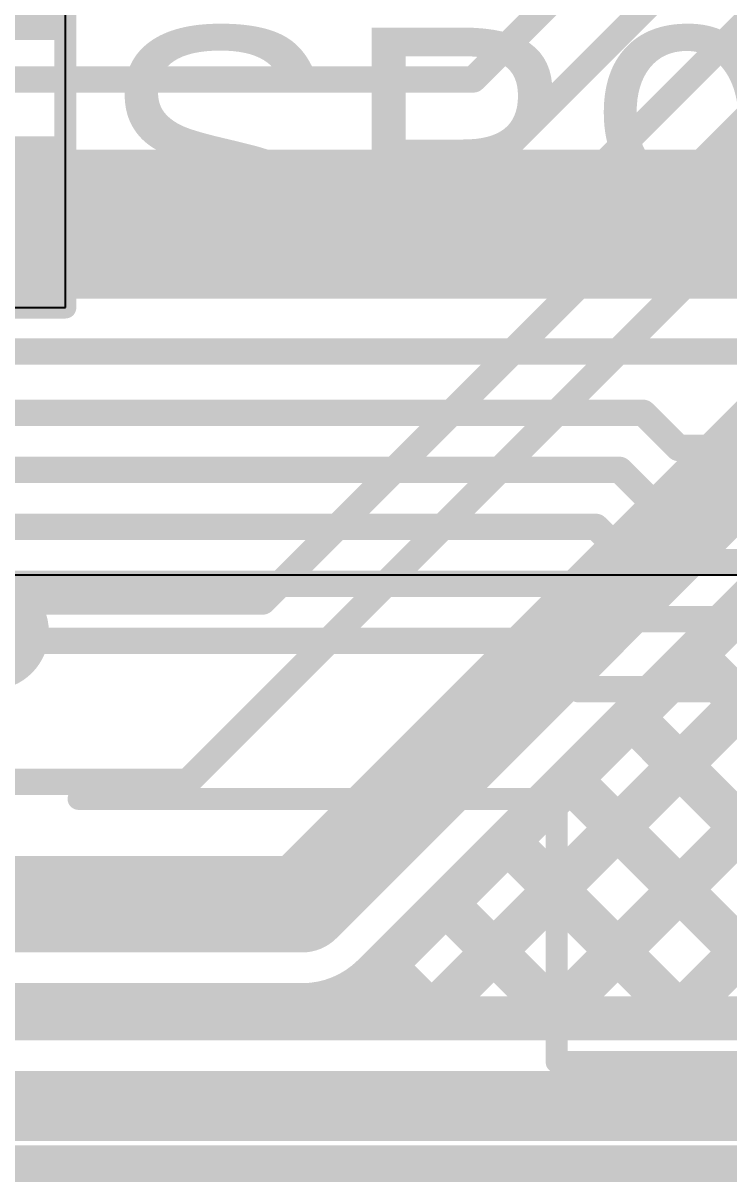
# Model space of a CAD drawing. Header units: millimetres. Extents: x -0.26 to 2.84, y -0.09 to 2.43.
# Drawn here: x 0.6553 to 0.8163, y 1.4495 to 1.7119 of the extents above; entities that cross this region are included whole.
import ezdxf

# ---------------------------------------------------------------- set-up
doc = ezdxf.new("R2010")
doc.units = ezdxf.units.MM
doc.header["$MEASUREMENT"] = 0
for name, color, linetype in [('BottomLayer', 5, 'Continuous'), ('TopLayer', 1, 'Continuous'), ('TopOverlay', 2, 'Continuous'), ('TopPaste', 8, 'Continuous'), ('TopSolder', 216, 'Continuous')]:
    doc.layers.add(name, color=color, linetype=linetype)
doc.styles.add('Arial', font='', dxfattribs={"height": 0.2})
doc.styles.get('Arial').set_extended_font_data('Arial')

# ---------------------------------------------------------------- blocks, each defined once
blk = doc.blocks.new('S______B______40')
at = {"layer": 'TopLayer'}
for points in [[(-0.045, -0.0175), (-0.045, 0.0175), (-0.015, 0.0175), (-0.015, -0.0175)], [(0.015, -0.0175), (0.015, 0.0175), (0.045, 0.0175), (0.045, -0.0175)]]:
    blk.add_hatch(color=1, dxfattribs=at).paths.add_polyline_path(points)
at = {"layer": 'TopPaste'}
for points in [[(-0.045, -0.0175), (-0.045, 0.0175), (-0.015, 0.0175), (-0.015, -0.0175)], [(0.015, -0.0175), (0.015, 0.0175), (0.045, 0.0175), (0.045, -0.0175)]]:
    blk.add_hatch(color=8, dxfattribs=at).paths.add_polyline_path(points)
at = {"layer": 'TopSolder'}
for points in [[(-0.049, -0.0215), (-0.049, 0.0215), (-0.011, 0.0215), (-0.011, -0.0215)], [(0.011, -0.0215), (0.011, 0.0215), (0.049, 0.0215), (0.049, -0.0215)]]:
    blk.add_hatch(color=216, dxfattribs=at).paths.add_polyline_path(points)
at = {"layer": 'TopOverlay', "const_width": 0.005}
for points in [[(-0.05, 0.022), (0.05, 0.022)], [(-0.05, 0.022), (-0.05, -0.022)], [(0.05, 0.022), (0.05, -0.022)], [(-0.05, -0.022), (0.05, -0.022)]]:
    blk.add_lwpolyline(points, dxfattribs=at)
at = {"layer": 'TopOverlay', "const_width": 0.0025}
for points in [[(-0.05125, 0.022, 1), (-0.04875, 0.022, 1)], [(-0.05125, 0.022, 1), (-0.04875, 0.022, 1)], [(0.04875, 0.022, 1), (0.05125, 0.022, 1)], [(0.04875, 0.022, 1), (0.05125, 0.022, 1)], [(-0.05125, -0.022, 1), (-0.04875, -0.022, 1)], [(-0.05125, -0.022, 1), (-0.04875, -0.022, 1)], [(0.04875, -0.022, 1), (0.05125, -0.022, 1)], [(0.04875, -0.022, 1), (0.05125, -0.022, 1)]]:
    blk.add_lwpolyline(points, format="xyb", close=True, dxfattribs=at)
blk = doc.blocks.new('SLF12575T_221M1R3_PF_94')
at = {"layer": 'TopOverlay', "const_width": 0.005}
for points in [[(-0.188, 0.19), (-0.188, 0.249)], [(-0.248, 0.081), (-0.248, 0.19)], [(-0.188, 0.19), (-0.248, 0.19)]]:
    blk.add_lwpolyline(points, dxfattribs=at)
at = {"layer": 'TopOverlay'}
for points, const_width in [([(-0.24925, 0.19, 1), (-0.24675, 0.19, 1)], 0.0025), ([(-0.24925, 0.19, 1), (-0.24675, 0.19, 1)], 0.0025), ([(-0.18925, 0.19, 1), (-0.18675, 0.19, 1)], 0.0025), ([(-0.18925, 0.19, 1), (-0.18675, 0.19, 1)], 0.0025), ([(-0.24925, 0.081, 1), (-0.24675, 0.081, 1)], 0.0025), ([(-0.27781, 0.061, 1), (-0.2943, 0.061, 1)], 0.01)]:
    blk.add_lwpolyline(points, format="xyb", close=True, dxfattribs=dict(at, const_width=const_width))

msp = doc.modelspace()

# ---------------------------------------------------------------- hatches: boundary and pattern name
at = {"layer": 'TopLayer'}
for points in [[(0.562, 1.649), (0.89, 1.649), (0.89, 1.683), (0.562, 1.683)], [(0.616, 1.338), (0.947, 1.338), (0.947, 1.456), (0.616, 1.456)]]:
    msp.add_hatch(color=1, dxfattribs=at).paths.add_polyline_path(points)

# ---------------------------------------------------------------- linework, layer by layer
at = {"layer": 'BottomLayer'}
for points, const_width in [([(0.758, 1.699), (0.907, 1.848)], 0.006), ([(0.762, 1.68), (0.911, 1.829)], 0.006), ([(0.768, 1.66), (0.92, 1.812)], 0.006), ([(0.71, 1.58), (0.843, 1.713)], 0.006), ([(0.69286, 1.53886), (0.854, 1.7)], 0.006), ([(0.541, 1.699), (0.758, 1.699)], 0.006), ([(0.5, 1.68), (0.762, 1.68)], 0.006), ([(0.543, 1.66), (0.768, 1.66)], 0.006), ([(0.719, 1.511), (0.852, 1.644)], 0.022), ([(0.73526, 1.49474), (0.86153, 1.621)], 0.01), ([(0.7474, 1.485), (0.8834, 1.621)], 0.01), ([(0.77569, 1.485), (0.91169, 1.621)], 0.01), ([(0.80397, 1.485), (0.93997, 1.621)], 0.01), ([(0.31, 1.58), (0.71, 1.58)], 0.006), ([(0.80825, 1.56772), (0.89097, 1.485)], 0.01), ([(0.79411, 1.55358), (0.86269, 1.485)], 0.01), ([(0.77997, 1.53944), (0.8344, 1.485)], 0.01), ([(0.27647, 1.53886), (0.69286, 1.53886)], 0.006), ([(0.76582, 1.5253), (0.80612, 1.485)], 0.01), ([(0.238, 1.511), (0.719, 1.511)], 0.022), ([(0.75168, 1.51115), (0.77784, 1.485)], 0.01), ([(0.73754, 1.49701), (0.74955, 1.485)], 0.01), ([(0.238, 1.488), (0.719, 1.488)], 0.01), ([(0.6617, 1.488), (0.6647, 1.485)], 0.01), ([(0.66255, 1.485), (0.66555, 1.488)], 0.01), ([(0.68998, 1.488), (0.69298, 1.485)], 0.01), ([(0.69084, 1.485), (0.69384, 1.488)], 0.01), ([(0.71827, 1.488), (0.72127, 1.485)], 0.01), ([(0.71912, 1.485), (0.72237, 1.48825)], 0.01), ([(0.29237, 1.485), (0.97372, 1.485)], 0.01), ([(0.29237, 1.465), (0.982, 1.465)], 0.016)]:
    msp.add_lwpolyline(points, dxfattribs=dict(at, const_width=const_width))
for points, const_width in [([(0.7565, 1.699, 1), (0.7595, 1.699, 1)], 0.003), ([(0.7565, 1.699, 1), (0.7595, 1.699, 1)], 0.003), ([(0.7605, 1.68, 1), (0.7635, 1.68, 1)], 0.003), ([(0.7605, 1.68, 1), (0.7635, 1.68, 1)], 0.003), ([(0.7665, 1.66, 1), (0.7695, 1.66, 1)], 0.003), ([(0.7665, 1.66, 1), (0.7695, 1.66, 1)], 0.003), ([(0.7085, 1.58, 1), (0.7115, 1.58, 1)], 0.003), ([(0.7085, 1.58, 1), (0.7115, 1.58, 1)], 0.003), ([(0.80575, 1.56772, 1), (0.81075, 1.56772, 1)], 0.005), ([(0.79161, 1.55358, 1), (0.79661, 1.55358, 1)], 0.005), ([(0.77747, 1.53944, 1), (0.78247, 1.53944, 1)], 0.005), ([(0.69136, 1.53886, 1), (0.69436, 1.53886, 1)], 0.003), ([(0.69136, 1.53886, 1), (0.69436, 1.53886, 1)], 0.003), ([(0.76332, 1.5253, 1), (0.76832, 1.5253, 1)], 0.005), ([(0.7135, 1.511, 1), (0.7245, 1.511, 1)], 0.011), ([(0.7135, 1.511, 1), (0.7245, 1.511, 1)], 0.011), ([(0.74918, 1.51115, 1), (0.75418, 1.51115, 1)], 0.005), ([(0.73504, 1.49701, 1), (0.74004, 1.49701, 1)], 0.005), ([(0.73276, 1.49474, 1), (0.73776, 1.49474, 1)], 0.005), ([(0.73276, 1.49474, 1), (0.73776, 1.49474, 1)], 0.005), ([(0.73276, 1.49474, 1), (0.73776, 1.49474, 1)], 0.005), ([(0.6592, 1.488, 1), (0.6642, 1.488, 1)], 0.005), ([(0.66305, 1.488, 1), (0.66805, 1.488, 1)], 0.005), ([(0.68748, 1.488, 1), (0.69248, 1.488, 1)], 0.005), ([(0.69134, 1.488, 1), (0.69634, 1.488, 1)], 0.005), ([(0.71577, 1.488, 1), (0.72077, 1.488, 1)], 0.005), ([(0.7165, 1.488, 1), (0.7215, 1.488, 1)], 0.005), ([(0.7165, 1.488, 1), (0.7215, 1.488, 1)], 0.005), ([(0.7165, 1.488, 1), (0.7215, 1.488, 1)], 0.005), ([(0.71987, 1.48825, 1), (0.72487, 1.48825, 1)], 0.005), ([(0.66005, 1.485, 1), (0.66505, 1.485, 1)], 0.005), ([(0.6622, 1.485, 1), (0.6672, 1.485, 1)], 0.005), ([(0.68834, 1.485, 1), (0.69334, 1.485, 1)], 0.005), ([(0.69048, 1.485, 1), (0.69548, 1.485, 1)], 0.005), ([(0.71662, 1.485, 1), (0.72162, 1.485, 1)], 0.005), ([(0.71877, 1.485, 1), (0.72377, 1.485, 1)], 0.005), ([(0.7449, 1.485, 1), (0.7499, 1.485, 1)], 0.005), ([(0.74705, 1.485, 1), (0.75205, 1.485, 1)], 0.005), ([(0.77319, 1.485, 1), (0.77819, 1.485, 1)], 0.005), ([(0.77534, 1.485, 1), (0.78034, 1.485, 1)], 0.005), ([(0.80147, 1.485, 1), (0.80647, 1.485, 1)], 0.005), ([(0.80362, 1.485, 1), (0.80862, 1.485, 1)], 0.005)]:
    msp.add_lwpolyline(points, format="xyb", close=True, dxfattribs=dict(at, const_width=const_width))
at = {"layer": 'BottomLayer', "const_width": 0.01}
msp.add_lwpolyline([(0.73526, 1.49474, -0.198912), (0.719, 1.488)], format="xyb", dxfattribs=at)
msp.add_lwpolyline([(0.73526, 1.49474, -0.198912), (0.719, 1.488)], format="xyb", dxfattribs=at)
at = {"layer": 'TopLayer'}
for p, q in [((0.665, 1.647), (0.665, 1.747)), ((0.558, 1.647), (0.665, 1.647)), ((0.835, 1.586), (0.332, 1.586))]:
    msp.add_line(p, q, dxfattribs=at)
at = {"layer": 'TopLayer', "const_width": 0.006}
for points in [[(0.49593, 1.637), (0.902, 1.637)], [(0.50032, 1.623), (0.79673, 1.623)], [(0.79673, 1.623), (0.80473, 1.615)], [(0.80473, 1.615), (1.093, 1.615)], [(0.5057, 1.61), (0.79135, 1.61)], [(0.79135, 1.61), (0.79935, 1.602)], [(0.79935, 1.602), (1.11085, 1.602)], [(0.51109, 1.597), (0.78596, 1.597)], [(0.78596, 1.597), (0.79396, 1.589)], [(0.79396, 1.589), (1.153, 1.589)], [(0.51647, 1.584), (0.78058, 1.584)], [(0.78058, 1.584), (0.78858, 1.576)], [(0.78858, 1.576), (1.279, 1.576)], [(0.52186, 1.571), (0.771, 1.571)], [(0.771, 1.571), (0.782, 1.56)], [(0.782, 1.56), (0.88, 1.56)]]:
    msp.add_lwpolyline(points, dxfattribs=at)
at = {"layer": 'TopLayer', "const_width": 0.003}
for points in [[(0.79523, 1.623, 1), (0.79823, 1.623, 1)], [(0.79523, 1.623, 1), (0.79823, 1.623, 1)], [(0.80323, 1.615, 1), (0.80623, 1.615, 1)], [(0.80323, 1.615, 1), (0.80623, 1.615, 1)], [(0.78985, 1.61, 1), (0.79285, 1.61, 1)], [(0.78985, 1.61, 1), (0.79285, 1.61, 1)], [(0.79785, 1.602, 1), (0.80085, 1.602, 1)], [(0.79785, 1.602, 1), (0.80085, 1.602, 1)], [(0.78446, 1.597, 1), (0.78746, 1.597, 1)], [(0.78446, 1.597, 1), (0.78746, 1.597, 1)], [(0.79246, 1.589, 1), (0.79546, 1.589, 1)], [(0.79246, 1.589, 1), (0.79546, 1.589, 1)], [(0.77908, 1.584, 1), (0.78208, 1.584, 1)], [(0.77908, 1.584, 1), (0.78208, 1.584, 1)], [(0.78708, 1.576, 1), (0.79008, 1.576, 1)], [(0.78708, 1.576, 1), (0.79008, 1.576, 1)], [(0.7695, 1.571, 1), (0.7725, 1.571, 1)], [(0.7695, 1.571, 1), (0.7725, 1.571, 1)], [(0.7805, 1.56, 1), (0.7835, 1.56, 1)], [(0.7805, 1.56, 1), (0.7835, 1.56, 1)]]:
    msp.add_lwpolyline(points, format="xyb", close=True, dxfattribs=at)

# ---------------------------------------------------------------- block references
for name, p, rotation in [('S______B______40', (0.643, 1.697), 90), ('SLF12575T_221M1R3_PF_94', (0.587, 1.287), 270)]:
    msp.add_blockref(name, p, dxfattribs=dict(rotation=rotation))

# ---------------------------------------------------------------- texts
at = {"layer": 'TopOverlay', "style": 'Arial'}
msp.add_text('SB9', height=0.06, dxfattribs=at).set_placement((0.67201, 1.65081))

doc.saveas('drawing.dxf')
